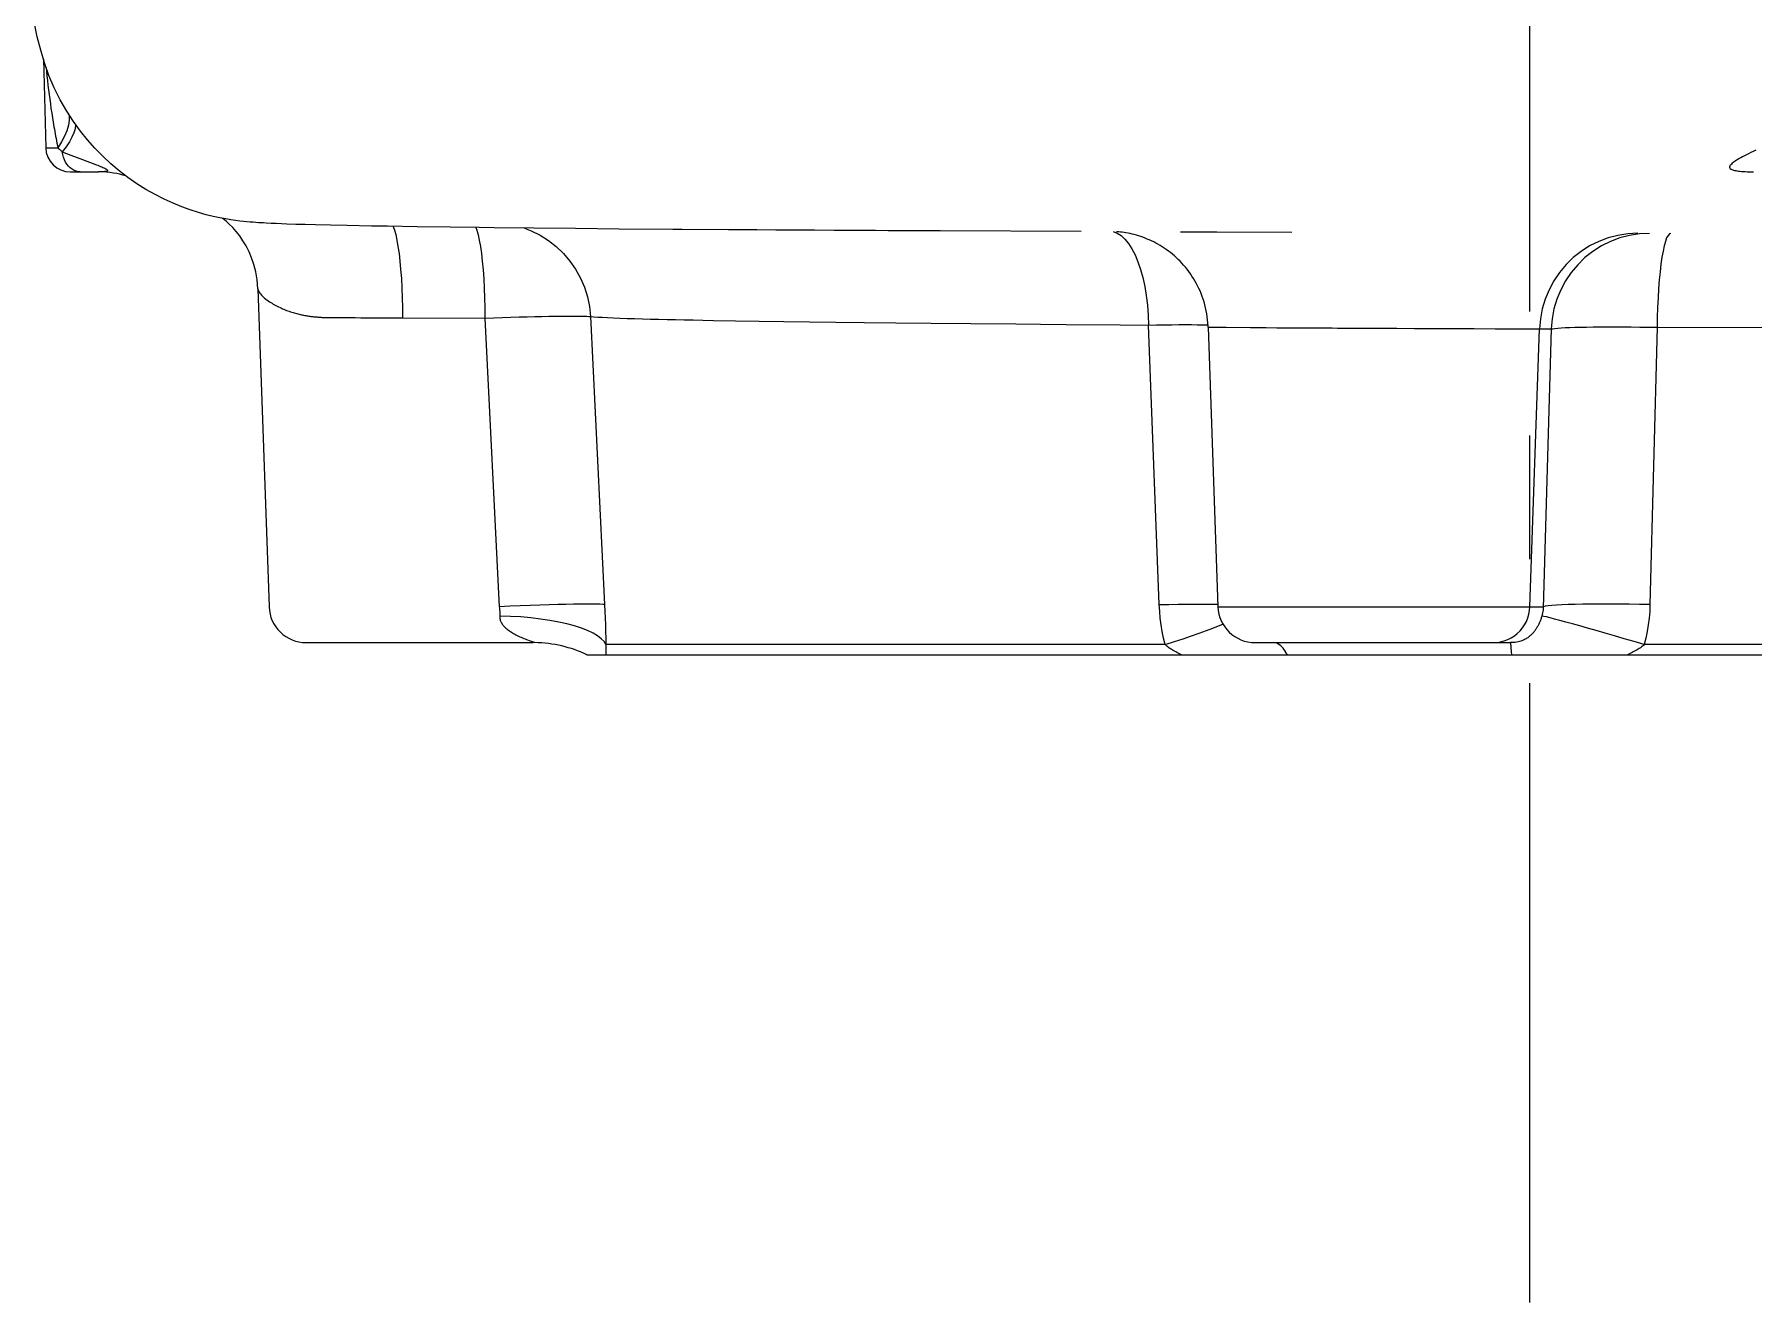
# Model space of a CAD drawing. Header units: millimetres. Extents: x 100 to 940, y 100 to 694.
# Drawn here: x 309.682 to 313.151, y 152.515 to 155.075 of the extents above; entities that cross this region are included whole.
import ezdxf

# ---------------------------------------------------------------- set-up
doc = ezdxf.new("R2010")
doc.units = ezdxf.units.MM
doc.linetypes.add('CENTER', pattern=[2, 1.25, -0.25, 0.25, -0.25])
doc.layers.add('CL', color=1, linetype='CENTER', lineweight=9)
doc.layers.add('OUTLINE', color=6, linetype='Continuous', lineweight=9)

msp = doc.modelspace()

# ---------------------------------------------------------------- linework, layer by layer
at = {"color": 9, "linetype": 'Continuous'}
for p, q in [((309.7054, 155.0079), (309.7061, 154.9999)), ((309.7061, 154.9999), (309.7071, 154.9906)), ((309.7071, 154.9906), (309.7081, 154.9812)), ((309.7081, 154.9812), (309.7091, 154.9718)), ((309.7091, 154.9718), (309.7102, 154.9623)), ((309.7102, 154.9623), (309.7114, 154.9529)), ((309.7114, 154.9529), (309.7126, 154.9435)), ((309.7126, 154.9435), (309.7139, 154.9342)), ((309.7139, 154.9342), (309.7152, 154.9249)), ((309.7152, 154.9249), (309.7166, 154.9156)), ((309.7166, 154.9156), (309.7181, 154.9063)), ((309.7181, 154.9063), (309.7196, 154.8971)), ((309.7521, 154.9114), (309.7521, 154.9015)), ((309.7045, 154.8458), (309.7293, 154.8458)), ((309.7283, 154.8506), (309.7293, 154.8458)), ((309.7378, 154.8375), (309.7465, 154.8341)), ((309.7465, 154.8341), (309.7555, 154.8307)), ((309.7555, 154.8307), (309.7679, 154.826)), ((309.7679, 154.826), (309.7986, 154.8146)), ((309.7986, 154.8146), (309.8072, 154.8113)), ((311.875, 154.6684), (311.8826, 154.6614)), ((310.8038, 154.5051), (310.8325, 153.9238)), ((310.2665, 154.5033), (310.2697, 154.5032)), ((310.2697, 154.5032), (310.2729, 154.5032)), ((310.2729, 154.5032), (310.2761, 154.5031)), ((310.2761, 154.5031), (310.2793, 154.5031)), ((310.2793, 154.5031), (310.2825, 154.5031)), ((310.2825, 154.5031), (310.2856, 154.5031)), ((310.2965, 154.5032), (310.2997, 154.5032)), ((310.2997, 154.5032), (310.303, 154.5032)), ((310.303, 154.5032), (310.3067, 154.5032)), ((310.3067, 154.5032), (310.3293, 154.5029)), ((310.3293, 154.5029), (310.3407, 154.5028)), ((310.3407, 154.5028), (310.357, 154.5027)), ((310.3985, 154.5025), (310.4034, 154.5025)), ((310.4034, 154.5025), (310.4248, 154.5024)), ((310.4248, 154.5024), (310.5911, 154.502)), ((310.5911, 154.502), (310.6197, 153.9195)), ((311.052, 154.4974), (311.0966, 154.4966)), ((311.0966, 154.4966), (311.1445, 154.4958)), ((311.1445, 154.4958), (311.1945, 154.4951)), ((311.1945, 154.4951), (311.2457, 154.4944)), ((311.2457, 154.4944), (311.2985, 154.4937)), ((311.2985, 154.4937), (311.3565, 154.493)), ((311.3565, 154.493), (311.4205, 154.4923)), ((311.4205, 154.4923), (311.4917, 154.4916)), ((311.4917, 154.4916), (311.5715, 154.4909)), ((311.952, 153.9238), (311.9303, 154.488)), ((312.0584, 154.4837), (312.0706, 154.4836)), ((312.0706, 154.4836), (312.0866, 154.4834)), ((312.0866, 154.4834), (312.1357, 154.483)), ((312.1357, 154.483), (312.1676, 154.4827)), ((312.1676, 154.4827), (312.189, 154.4826)), ((312.2598, 154.4823), (312.3007, 154.4821)), ((312.3339, 154.4819), (312.41, 154.4815)), ((312.41, 154.4815), (312.4315, 154.4814)), ((312.4315, 154.4814), (312.4667, 154.4811)), ((312.4667, 154.4811), (312.5049, 154.481)), ((312.5049, 154.481), (312.5733, 154.4807)), ((312.6917, 154.4802), (312.7194, 154.4801)), ((312.7, 153.9195), (312.7194, 154.4801)), ((312.7194, 154.4801), (312.7429, 154.48)), ((312.7429, 154.48), (312.7269, 153.9163)), ((312.9567, 154.4834), (312.9422, 153.9238)), ((312.9567, 154.4834), (313.2732, 154.4828)), ((312.0702, 153.9195), (312.7, 153.9195)), ((312.7, 153.9195), (312.727, 153.9195)), ((312.6257, 153.8471), (312.6333, 153.8475)), ((311.9638, 153.8432), (310.8353, 153.8432)), ((314.4283, 153.8432), (312.9308, 153.8432))]:
    msp.add_line(p, q, dxfattribs=at)
at = {"color": 7, "linetype": 'Continuous'}
for p, q in [((310.1595, 154.6931), (310.1494, 154.6936)), ((310.1698, 154.6926), (310.1595, 154.6931)), ((310.1804, 154.6922), (310.1698, 154.6926)), ((310.1915, 154.6918), (310.1804, 154.6922)), ((310.2092, 154.6912), (310.1915, 154.6918)), ((310.2282, 154.6907), (310.2092, 154.6912)), ((310.2488, 154.6902), (310.2282, 154.6907)), ((310.2791, 154.6894), (310.2488, 154.6902)), ((310.3132, 154.6887), (310.2791, 154.6894)), ((310.3618, 154.6878), (310.3132, 154.6887)), ((310.3943, 154.6872), (310.3618, 154.6878)), ((310.4542, 154.6863), (310.3943, 154.6872)), ((310.5209, 154.6853), (310.4542, 154.6863)), ((310.5791, 154.6846), (310.5209, 154.6853)), ((310.6096, 154.6842), (310.5791, 154.6846)), ((310.6896, 154.6833), (310.6096, 154.6842)), ((310.7739, 154.6825), (310.6896, 154.6833)), ((310.8616, 154.6817), (310.7739, 154.6825)), ((311.0827, 154.6801), (310.989, 154.6807)), ((311.1397, 154.6798), (311.0827, 154.6801)), ((311.1782, 154.6795), (311.1397, 154.6798)), ((311.2169, 154.6793), (311.1782, 154.6795)), ((311.2559, 154.6791), (311.2169, 154.6793)), ((311.2955, 154.6789), (311.2559, 154.6791)), ((311.3364, 154.6787), (311.2955, 154.6789)), ((312.0678, 154.6753), (311.9946, 154.6756)), ((312.2196, 154.6747), (312.0678, 154.6753)), ((312.0505, 154.484), (312.0702, 153.9195)), ((312.1452, 153.8471), (312.661, 153.8471))]:
    msp.add_line(p, q, dxfattribs=at)
at = {"color": 9, "linetype": 'Continuous'}
for points in [[(309.7196, 154.8971), (309.7211, 154.8879), (309.722, 154.8833), (309.7228, 154.8786), (309.7237, 154.874), (309.7245, 154.8694), (309.7254, 154.8647), (309.7263, 154.86), (309.7273, 154.8553), (309.7283, 154.8506)], [(309.7521, 154.9015), (309.7505, 154.891), (309.7474, 154.8801), (309.7428, 154.8689), (309.7367, 154.8574), (309.7293, 154.8458)], [(309.7648, 154.8927), (309.7649, 154.8912), (309.7639, 154.8838), (309.7614, 154.8757), (309.7575, 154.8669), (309.7523, 154.8575), (309.7457, 154.8477), (309.7378, 154.8375)], [(309.7293, 154.8458), (309.7307, 154.8443), (309.7321, 154.8429), (309.7335, 154.8415), (309.735, 154.8401), (309.7364, 154.8388), (309.7378, 154.8375)], [(309.7507, 154.8085), (309.7475, 154.8124), (309.7448, 154.8167), (309.7424, 154.8215), (309.7404, 154.8265), (309.7389, 154.8319), (309.7378, 154.8375)], [(313.156, 154.8406), (313.1507, 154.8382), (313.1458, 154.8359), (313.1412, 154.8337), (313.1369, 154.8316), (313.1328, 154.8295), (313.1291, 154.8275), (313.1256, 154.8256), (313.1223, 154.8238), (313.1193, 154.8221), (313.1166, 154.8204), (313.1141, 154.8187), (313.1118, 154.8172), (313.1098, 154.8157), (313.1081, 154.8143), (313.1066, 154.8129), (313.1053, 154.8116), (313.1043, 154.8104), (313.1036, 154.8092), (313.1031, 154.8081), (313.1028, 154.807), (313.1028, 154.8061), (313.1031, 154.8052), (313.1036, 154.8043), (313.1042, 154.8035), (313.1052, 154.8028), (313.1063, 154.8022), (313.1076, 154.8016), (313.1092, 154.801), (313.1109, 154.8004), (313.113, 154.7999), (313.1153, 154.7995), (313.1178, 154.7991), (313.1206, 154.7987), (313.1236, 154.7983), (313.1269, 154.798), (313.1305, 154.7978), (313.1342, 154.7976), (313.1382, 154.7974), (313.1424, 154.7973), (313.1468, 154.7972), (313.1514, 154.7971)], [(309.8072, 154.8113), (309.8099, 154.8103), (309.8126, 154.8092), (309.8152, 154.8082), (309.8177, 154.8072), (309.82, 154.8062), (309.8221, 154.8052), (309.824, 154.8043), (309.8256, 154.8035), (309.827, 154.8027), (309.8281, 154.802), (309.8289, 154.8013), (309.8294, 154.8007), (309.8296, 154.8001), (309.8295, 154.7996), (309.8292, 154.7992), (309.8286, 154.7987), (309.8277, 154.7984), (309.8265, 154.7981), (309.8251, 154.7978), (309.8234, 154.7976), (309.8214, 154.7974), (309.8192, 154.7973), (309.8168, 154.7972), (309.8141, 154.7971), (309.8111, 154.7971)], [(310.4054, 154.6871), (310.4057, 154.6865), (310.4083, 154.6794), (310.4109, 154.6704), (310.4133, 154.6595), (310.4155, 154.6468), (310.4176, 154.6326), (310.4194, 154.6169), (310.4209, 154.5999), (310.4223, 154.5819), (310.4233, 154.5629), (310.4241, 154.5431), (310.4246, 154.5229), (310.4248, 154.5024)], [(310.5725, 154.6846), (310.5746, 154.6791), (310.5772, 154.67), (310.5796, 154.6591), (310.5818, 154.6465), (310.5838, 154.6323), (310.5856, 154.6166), (310.5872, 154.5996), (310.5886, 154.5815), (310.5896, 154.5625), (310.5904, 154.5428), (310.5909, 154.5226), (310.5911, 154.502)], [(310.6705, 154.6835), (310.6842, 154.6784), (310.7022, 154.6695), (310.7192, 154.6588), (310.735, 154.6464), (310.7495, 154.6325), (310.7626, 154.6172), (310.774, 154.6006), (310.7838, 154.5829), (310.7917, 154.5643), (310.7977, 154.545), (310.8017, 154.5252), (310.8038, 154.5051)], [(311.8591, 154.6766), (311.8671, 154.6735), (311.875, 154.6684)], [(311.8826, 154.6614), (311.8898, 154.6525), (311.8967, 154.6418), (311.903, 154.6294), (311.9089, 154.6155), (311.9141, 154.6002), (311.9187, 154.5836), (311.9225, 154.5659), (311.9257, 154.5473), (311.928, 154.528), (311.9296, 154.5082), (311.9303, 154.488)], [(312.9178, 154.6731), (312.8975, 154.6721), (312.8774, 154.669), (312.8578, 154.6639), (312.8387, 154.6567), (312.8205, 154.6476), (312.8034, 154.6367), (312.7874, 154.6241), (312.7728, 154.6099), (312.7597, 154.5942), (312.7482, 154.5773), (312.7385, 154.5592), (312.7307, 154.5403), (312.7249, 154.5207), (312.7211, 154.5005), (312.7194, 154.4801)], [(312.9009, 154.6689), (312.8813, 154.6638), (312.8623, 154.6566), (312.8441, 154.6475), (312.8269, 154.6366), (312.8109, 154.624), (312.7963, 154.6098), (312.7832, 154.5941), (312.7717, 154.5772), (312.762, 154.5591), (312.7543, 154.5402), (312.7484, 154.5206), (312.7446, 154.5004), (312.7429, 154.48)], [(312.9413, 154.673), (312.921, 154.672), (312.9009, 154.6689)], [(312.984, 154.6729), (312.9813, 154.6719), (312.9786, 154.6688), (312.9759, 154.6638), (312.9734, 154.6568), (312.9709, 154.6478), (312.9686, 154.6372), (312.9664, 154.6248), (312.9644, 154.6108), (312.9626, 154.5955), (312.961, 154.5789), (312.9596, 154.5612), (312.9585, 154.5426), (312.9576, 154.5233), (312.957, 154.5035), (312.9567, 154.4834)], [(310.1329, 154.5609), (310.133, 154.5596), (310.1335, 154.5579), (310.1343, 154.556), (310.1354, 154.5541), (310.1368, 154.5521), (310.1384, 154.5502), (310.1402, 154.5482), (310.1421, 154.5462), (310.1442, 154.5443), (310.1464, 154.5424), (310.1487, 154.5405), (310.1511, 154.5386), (310.1536, 154.5369), (310.1561, 154.5351), (310.1587, 154.5335), (310.1613, 154.5318), (310.1639, 154.5303), (310.1666, 154.5288), (310.1693, 154.5273), (310.172, 154.5259), (310.1747, 154.5246), (310.1774, 154.5233), (310.1801, 154.5221), (310.1827, 154.5209), (310.1854, 154.5197), (310.1881, 154.5187), (310.1908, 154.5176), (310.1934, 154.5167), (310.1961, 154.5157), (310.1987, 154.5149), (310.2012, 154.514), (310.2038, 154.5132), (310.2063, 154.5125), (310.2088, 154.5118), (310.2112, 154.5111), (310.2136, 154.5105), (310.216, 154.5099), (310.2183, 154.5094), (310.2206, 154.5089), (310.2229, 154.5084), (310.2251, 154.5079), (310.2273, 154.5075), (310.2294, 154.5071), (310.2316, 154.5068), (310.2336, 154.5064), (310.2357, 154.5061), (310.2377, 154.5058), (310.2397, 154.5055), (310.2417, 154.5053), (310.2436, 154.505), (310.2454, 154.5048), (310.2472, 154.5046), (310.249, 154.5045), (310.2507, 154.5043), (310.2523, 154.5042), (310.254, 154.504), (310.2556, 154.5039), (310.2572, 154.5038), (310.2587, 154.5037), (310.2603, 154.5036), (310.2618, 154.5035), (310.2634, 154.5035), (310.2649, 154.5034), (310.2665, 154.5033)], [(310.5911, 154.502), (310.6088, 154.5026), (310.6262, 154.5032), (310.6433, 154.5037), (310.6599, 154.5042), (310.6759, 154.5046), (310.6914, 154.505), (310.7061, 154.5053), (310.7201, 154.5056), (310.7332, 154.5058), (310.7454, 154.506), (310.7567, 154.5061), (310.7669, 154.5061), (310.776, 154.5061), (310.784, 154.506), (310.7908, 154.5058), (310.7963, 154.5056), (310.8007, 154.5054), (310.8038, 154.5051)], [(310.8038, 154.5051), (310.8105, 154.5046), (310.8185, 154.5041), (310.8277, 154.5036), (310.8383, 154.5031), (310.8504, 154.5025), (310.8635, 154.502), (310.8777, 154.5015), (310.893, 154.5011), (310.9089, 154.5006), (310.925, 154.5001), (310.9416, 154.4997), (310.9586, 154.4993), (310.9756, 154.4989), (310.9928, 154.4985), (311.0111, 154.4982), (311.031, 154.4978), (311.052, 154.4974)], [(310.2856, 154.5031), (310.2919, 154.5032), (310.2965, 154.5032)], [(310.357, 154.5027), (310.3643, 154.5027), (310.3761, 154.5026)], [(310.3761, 154.5026), (310.3803, 154.5026), (310.3985, 154.5025)], [(311.5715, 154.4909), (311.6623, 154.4901), (311.7123, 154.4897), (311.7642, 154.4892)], [(311.7642, 154.4892), (311.873, 154.4884), (311.9303, 154.488)], [(311.9303, 154.488), (311.9465, 154.4883), (311.9621, 154.4885), (311.977, 154.4887), (311.9911, 154.4888), (312.0044, 154.4888), (312.0168, 154.4888), (312.0282, 154.4887)], [(312.0282, 154.4887), (312.0386, 154.4885), (312.0479, 154.4884), (312.0503, 154.4883)], [(312.0505, 154.484), (312.0515, 154.4839), (312.0542, 154.4838), (312.0584, 154.4837)], [(312.189, 154.4826), (312.2204, 154.4824), (312.2598, 154.4823)], [(312.3007, 154.4821), (312.3116, 154.482), (312.3339, 154.4819)], [(312.5733, 154.4807), (312.5874, 154.4807), (312.6295, 154.4805)], [(312.6295, 154.4805), (312.6432, 154.4804), (312.6565, 154.4804), (312.6691, 154.4803), (312.6917, 154.4802)], [(312.7429, 154.48), (312.746, 154.4806), (312.7504, 154.4812), (312.7561, 154.4818), (312.763, 154.4822), (312.7711, 154.4827), (312.7802, 154.4831), (312.7905, 154.4834), (312.8018, 154.4837), (312.8141, 154.4839), (312.8273, 154.4841), (312.8413, 154.4842), (312.8562, 154.4843), (312.8717, 154.4843), (312.8878, 154.4842), (312.9044, 154.4841), (312.9215, 154.4839), (312.939, 154.4837), (312.9567, 154.4834)], [(310.8325, 153.9238), (310.8287, 153.9242), (310.8232, 153.9246), (310.8158, 153.9248), (310.8067, 153.9249), (310.7959, 153.9249), (310.7836, 153.9248), (310.7697, 153.9246), (310.7545, 153.9243), (310.738, 153.9239), (310.7203, 153.9233), (310.7017, 153.9227), (310.6821, 153.922), (310.6618, 153.9213), (310.641, 153.9204), (310.6197, 153.9195)], [(310.6197, 153.9195), (310.6202, 153.9163), (310.6206, 153.9132), (310.6209, 153.9101), (310.621, 153.907), (310.621, 153.9039), (310.6209, 153.9008)], [(310.8325, 153.9238), (310.8331, 153.9102), (310.8337, 153.8967), (310.8342, 153.8832), (310.8346, 153.8698), (310.835, 153.8564), (310.8353, 153.8432)], [(311.952, 153.9238), (311.9715, 153.9242), (311.9901, 153.9246), (312.0076, 153.9248), (312.024, 153.9249), (312.0392, 153.9249), (312.0529, 153.9248)], [(311.9638, 153.8432), (311.9606, 153.8563), (311.958, 153.8696), (311.9558, 153.883), (311.954, 153.8965), (311.9528, 153.9101), (311.952, 153.9238)], [(312.0529, 153.9248), (312.0651, 153.9246), (312.07, 153.9244)], [(312.6333, 153.8475), (312.6408, 153.8486), (312.6482, 153.8506), (312.6553, 153.8533), (312.6621, 153.8567), (312.6686, 153.8608), (312.6745, 153.8655), (312.68, 153.8709), (312.6849, 153.8767), (312.6892, 153.8831), (312.6928, 153.8898), (312.6957, 153.8969), (312.6979, 153.9043), (312.6993, 153.9118), (312.7, 153.9195)], [(312.7269, 153.9163), (312.7266, 153.9132), (312.7262, 153.9101), (312.7256, 153.907), (312.7249, 153.9039), (312.7241, 153.9008)], [(312.9422, 153.9238), (312.9209, 153.9242), (312.8999, 153.9246), (312.8796, 153.9248), (312.8599, 153.9249), (312.8411, 153.9249), (312.8233, 153.9248), (312.8066, 153.9246), (312.7912, 153.9243), (312.7772, 153.9239), (312.7646, 153.9233), (312.7536, 153.9227), (312.7443, 153.922), (312.7367, 153.9213), (312.7309, 153.9204), (312.727, 153.9195)], [(312.9422, 153.9238), (312.9416, 153.9102), (312.9405, 153.8967), (312.9388, 153.8832), (312.9367, 153.8698), (312.934, 153.8564), (312.9308, 153.8432)], [(310.6209, 153.9008), (310.6209, 153.8991), (310.621, 153.8973), (310.6212, 153.8956), (310.6215, 153.8939), (310.622, 153.8922), (310.6226, 153.8906), (310.6233, 153.889), (310.6241, 153.8875), (310.625, 153.8859), (310.6259, 153.8845), (310.627, 153.8831), (310.6281, 153.8817), (310.6293, 153.8803), (310.6305, 153.8789), (310.6319, 153.8776), (310.6334, 153.8762), (310.6349, 153.8749), (310.6366, 153.8735), (310.6384, 153.8721), (310.6403, 153.8708), (310.6423, 153.8694), (310.6444, 153.8681), (310.6466, 153.8667), (310.6488, 153.8654), (310.6512, 153.8641), (310.6536, 153.8629), (310.6561, 153.8616), (310.6586, 153.8603), (310.6613, 153.8591), (310.664, 153.8579), (310.6667, 153.8567), (310.6695, 153.8556), (310.6723, 153.8545), (310.675, 153.8534)], [(310.8353, 153.8432), (310.8315, 153.8492), (310.8258, 153.855), (310.8184, 153.8607), (310.8092, 153.8662), (310.7983, 153.8713), (310.7858, 153.8762), (310.7719, 153.8807), (310.7565, 153.8848), (310.7399, 153.8886), (310.7221, 153.8918), (310.7033, 153.8946), (310.6837, 153.897), (310.6633, 153.8988), (310.6423, 153.9001), (310.6209, 153.9008)], [(311.9638, 153.8432), (311.9824, 153.8492), (312.0002, 153.855), (312.017, 153.8607), (312.0327, 153.8662), (312.0471, 153.8713), (312.0601, 153.8762), (312.0716, 153.8807), (312.0804, 153.8843)], [(312.7241, 153.9008), (312.7235, 153.8991), (312.7229, 153.8973), (312.7223, 153.8956), (312.7217, 153.8939), (312.7211, 153.8923), (312.7204, 153.8907), (312.7198, 153.8891), (312.7191, 153.8875), (312.7184, 153.8861), (312.7177, 153.8846), (312.717, 153.8832), (312.7163, 153.8818), (312.7156, 153.8804), (312.7148, 153.8791), (312.7141, 153.8778), (312.7132, 153.8764), (312.7124, 153.8751), (312.7115, 153.8737), (312.7106, 153.8724), (312.7096, 153.871), (312.7085, 153.8696), (312.7075, 153.8683), (312.7063, 153.867), (312.7052, 153.8656), (312.704, 153.8643), (312.7027, 153.8631), (312.7014, 153.8618), (312.7, 153.8606), (312.6986, 153.8594), (312.6971, 153.8582), (312.6955, 153.857), (312.6939, 153.8559), (312.6921, 153.8548), (312.6902, 153.8538), (312.6883, 153.8528), (312.6861, 153.8518), (312.6838, 153.8509), (312.6814, 153.85), (312.6788, 153.8493), (312.676, 153.8486), (312.6731, 153.848), (312.6702, 153.8476), (312.6672, 153.8473), (312.6641, 153.8471), (312.661, 153.8471)], [(312.9308, 153.8432), (312.9103, 153.8492), (312.8901, 153.855), (312.8705, 153.8607), (312.8516, 153.8662), (312.8336, 153.8713), (312.8164, 153.8762), (312.8004, 153.8807), (312.7856, 153.8848), (312.7721, 153.8886), (312.7601, 153.8918), (312.7496, 153.8946), (312.7406, 153.897), (312.7334, 153.8988), (312.7278, 153.9001), (312.7241, 153.9008)], [(310.675, 153.8534), (310.6825, 153.8506), (310.6846, 153.8498), (310.6865, 153.8491), (310.6879, 153.8485), (310.689, 153.848), (310.6897, 153.8476), (310.6898, 153.8473), (310.6895, 153.8471), (310.6886, 153.8471)], [(312.2107, 153.8221), (312.2063, 153.8296), (312.2018, 153.8359), (312.1971, 153.8407), (312.1924, 153.8443), (312.1876, 153.8464), (312.1827, 153.8471)], [(312.6631, 153.8221), (312.6627, 153.8296), (312.6624, 153.8359), (312.662, 153.8407), (312.6617, 153.8443), (312.6613, 153.8464), (312.661, 153.8471)], [(310.8353, 153.8432), (310.8352, 153.8416), (310.8351, 153.84), (310.835, 153.8384), (310.8349, 153.8369), (310.8349, 153.8354), (310.8349, 153.8339), (310.8349, 153.8325), (310.8349, 153.8311), (310.8349, 153.8297), (310.835, 153.8284), (310.835, 153.8271), (310.8351, 153.8258), (310.8352, 153.8245), (310.8353, 153.8233), (310.8354, 153.8221)], [(311.9981, 153.8221), (311.9954, 153.8233), (311.9927, 153.8245), (311.99, 153.8258), (311.9875, 153.8271), (311.985, 153.8284), (311.9825, 153.8297), (311.9801, 153.8311), (311.9778, 153.8325), (311.9756, 153.8339), (311.9734, 153.8354), (311.9713, 153.8369), (311.9692, 153.8384), (311.9673, 153.84), (311.9655, 153.8416), (311.9638, 153.8432)], [(312.9308, 153.8432), (312.929, 153.8416), (312.927, 153.84), (312.925, 153.8384), (312.9229, 153.8369), (312.9207, 153.8354), (312.9184, 153.8339), (312.9161, 153.8325), (312.9136, 153.8311), (312.9112, 153.8297), (312.9086, 153.8284), (312.9061, 153.8271), (312.9034, 153.8258), (312.9007, 153.8245), (312.8979, 153.8233), (312.8951, 153.8221)]]:
    msp.add_lwpolyline(points, dxfattribs=at)
at = {"color": 7, "linetype": 'Continuous'}
for points in [[(310.989, 154.6807), (310.9705, 154.6809), (310.8616, 154.6817)], [(311.4049, 154.6783), (311.3791, 154.6785), (311.3364, 154.6787)], [(311.7941, 154.6767), (311.5098, 154.6779), (311.4132, 154.6783), (311.4049, 154.6783)], [(312.0505, 154.484), (312.0504, 154.486), (312.05, 154.4923), (312.0495, 154.4985), (312.0487, 154.5047), (312.0477, 154.5108), (312.0466, 154.5169), (312.0453, 154.5228), (312.0438, 154.5287), (312.0422, 154.5345), (312.0404, 154.5402), (312.0384, 154.5458), (312.0363, 154.5513), (312.0341, 154.5567), (312.0317, 154.562), (312.0291, 154.5672), (312.0265, 154.5723), (312.0237, 154.5773), (312.0208, 154.5821), (312.0177, 154.5869), (312.0146, 154.5915), (312.0114, 154.596), (312.008, 154.6004), (312.0046, 154.6046), (312.0011, 154.6088), (311.9975, 154.6128), (311.9938, 154.6167), (311.99, 154.6204), (311.9862, 154.624), (311.9823, 154.6275), (311.9783, 154.6309), (311.9743, 154.6342), (311.9702, 154.6373), (311.9661, 154.6403), (311.9619, 154.6432), (311.9577, 154.6459), (311.9535, 154.6485), (311.9492, 154.651), (311.9449, 154.6534), (311.9406, 154.6556), (311.9362, 154.6578), (311.9318, 154.6598), (311.9275, 154.6616), (311.9231, 154.6634), (311.9187, 154.6651), (311.9144, 154.6666), (311.91, 154.668), (311.9057, 154.6693), (311.9014, 154.6704), (311.8972, 154.6715), (311.8929, 154.6725), (311.8888, 154.6733), (311.8847, 154.6741), (311.8808, 154.6747), (311.877, 154.6753), (311.8735, 154.6757), (311.8702, 154.676), (311.8672, 154.6763), (311.8657, 154.6764)]]:
    msp.add_lwpolyline(points, dxfattribs=at)
msp.add_arc((312.1452, 153.9221), 0.075, 182, 269.9998, dxfattribs=at)
at = {"layer": 'CL'}
msp.add_line((312.6998, 152.5152), (312.6998, 180.5303), dxfattribs=at)
at = {"layer": 'OUTLINE'}
for p, q in [((309.6998, 155.0247), (309.7045, 154.8458)), ((309.7545, 154.7971), (309.8111, 154.7971)), ((310.1329, 154.5608), (310.1552, 153.9195)), ((310.2302, 153.8471), (310.6886, 153.8471)), ((314.6019, 153.8221), (310.7976, 153.8221))]:
    msp.add_line(p, q, dxfattribs=at)
for points in [[(310.1494, 154.6936), (310.1443, 154.6939), (310.1392, 154.6942), (310.134, 154.6945), (310.1286, 154.6949), (310.123, 154.6953), (310.1171, 154.6958), (310.1107, 154.6964), (310.1038, 154.6971), (310.0963, 154.6979), (310.0878, 154.699), (310.0783, 154.7003), (310.0678, 154.7021), (310.056, 154.7043), (310.0427, 154.7071), (310.0281, 154.7107), (310.0126, 154.7151), (309.9963, 154.7203), (309.9793, 154.7264), (309.9618, 154.7336), (309.9437, 154.7418), (309.9252, 154.7513), (309.9068, 154.7617), (309.8885, 154.7732), (309.8703, 154.7858), (309.8527, 154.7993), (309.8358, 154.8136), (309.8196, 154.8287), (309.804, 154.8447), (309.789, 154.8615), (309.7746, 154.8792), (309.7606, 154.8984), (309.7469, 154.9194), (309.7338, 154.9422), (309.7216, 154.9668), (309.7111, 154.9918), (309.7022, 155.0168), (309.6944, 155.0427), (309.6875, 155.0698), (309.6817, 155.0962)], [(309.7742, 154.7971), (309.77, 154.7974), (309.7658, 154.7984), (309.7617, 154.8), (309.7578, 154.8023), (309.7541, 154.8051), (309.7507, 154.8085)], [(309.8663, 154.7889), (309.8654, 154.7892), (309.86, 154.7907), (309.8542, 154.7922), (309.848, 154.7935), (309.8413, 154.7947), (309.8343, 154.7957), (309.8268, 154.7964), (309.8189, 154.7969), (309.8111, 154.7971)], [(310.1329, 154.5609), (310.1313, 154.5793), (310.1286, 154.5953), (310.1248, 154.61), (310.1202, 154.6234), (310.1149, 154.636), (310.109, 154.6476), (310.1027, 154.6582), (310.096, 154.6679), (310.0891, 154.6768), (310.082, 154.6848), (310.0751, 154.6917), (310.0686, 154.6976), (310.0625, 154.7025), (310.0615, 154.7033)], [(310.7328, 153.8432), (310.726, 153.8443), (310.7192, 153.8452), (310.7124, 153.8459), (310.7056, 153.8465), (310.6987, 153.8469), (310.6919, 153.8471), (310.6886, 153.8471)], [(310.7976, 153.8221), (310.7955, 153.8231), (310.7897, 153.8257), (310.7838, 153.8282), (310.7778, 153.8306), (310.7717, 153.8329), (310.7654, 153.835), (310.7591, 153.8369), (310.7526, 153.8387), (310.7461, 153.8404), (310.7395, 153.8419), (310.7328, 153.8432)]]:
    msp.add_lwpolyline(points, dxfattribs=at)
for centre, radius, start, end in [((309.7545, 154.8471), 0.05, 181.5, 270.0004), ((310.2302, 153.9221), 0.075, 182, 270.0002)]:
    msp.add_arc(centre, radius, start, end, dxfattribs=at)

doc.saveas('drawing.dxf')
